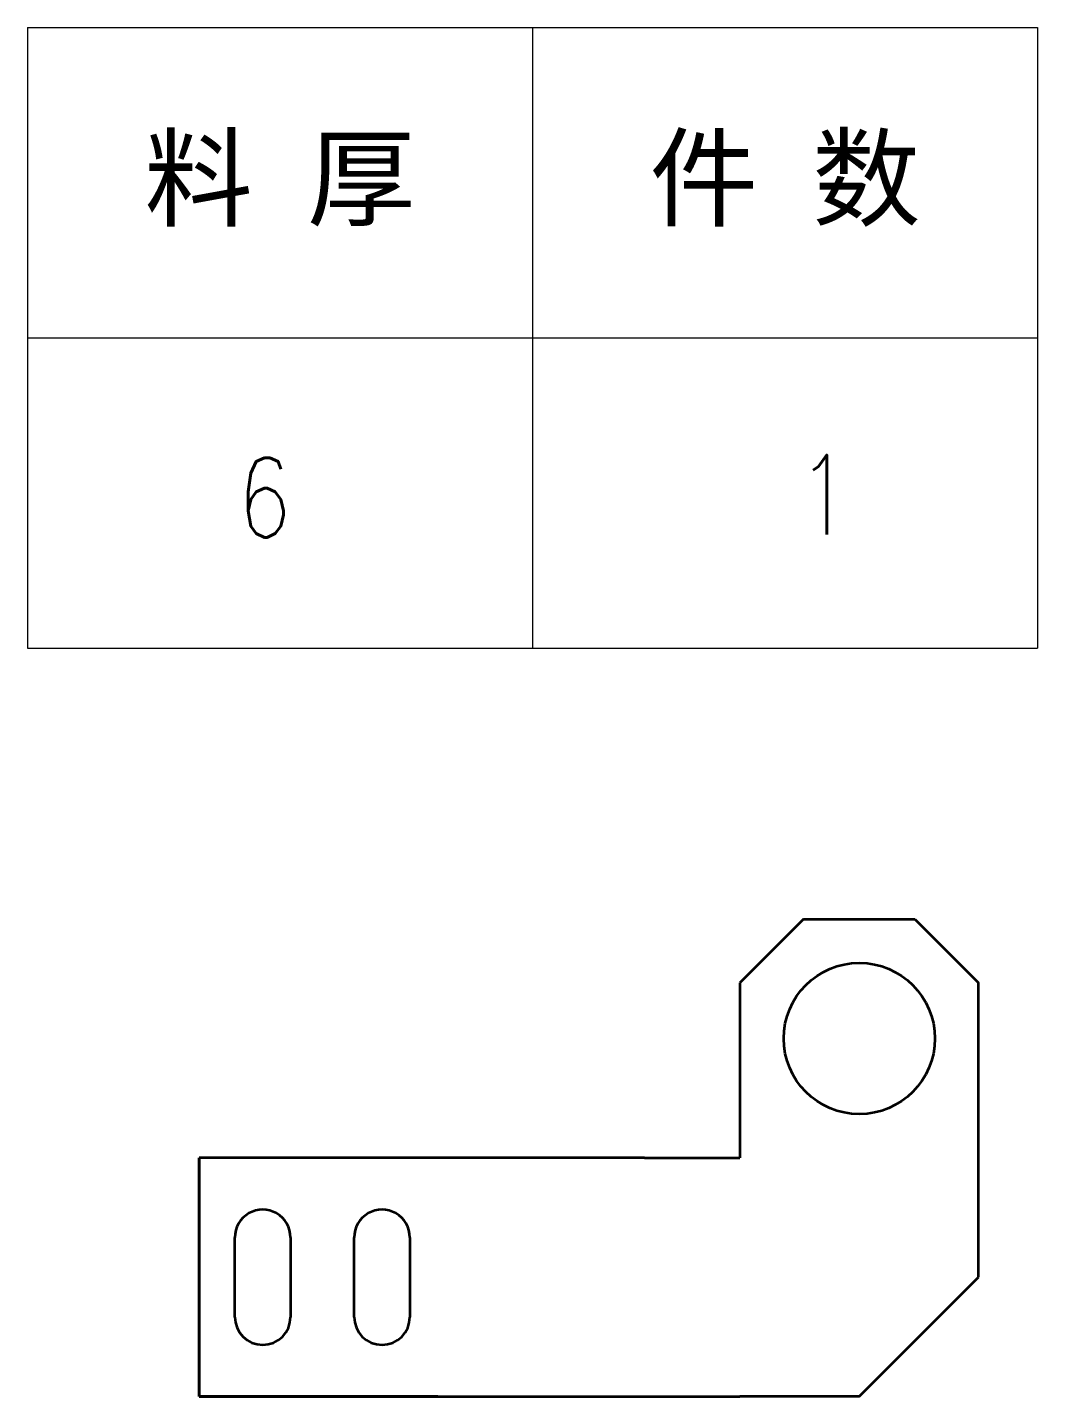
# Model space of a CAD drawing. Header units: millimetres. Extents: x 1333 to 104182, y -62119 to -5704.
# Drawn here: x 45090.1 to 45217.1, y -61357.8 to -61185.7 of the extents above; entities that cross this region are included whole.
import ezdxf
from ezdxf.enums import TextEntityAlignment as Align

# ---------------------------------------------------------------- set-up
doc = ezdxf.new("R2010")
doc.units = ezdxf.units.MM
doc.header["$LTSCALE"] = 0.5
doc.layers.add('标注线', color=3, linetype='Continuous', lineweight=18)
doc.styles.add('DIM', font='romans.shx', dxfattribs={"width": 0.8, "bigfont": 'bigfont.shx'})
doc.styles.get("Standard").update_dxf_attribs({"font": 'simplex.shx'})

# ---------------------------------------------------------------- blocks, each defined once
blk = doc.blocks.new('*T98')
at = {"color": 0, "linetype": 'ByBlock', "lineweight": -2, "transparency": 16777216}
for p, q in [((0, 0), (127, 0)), ((0, 0), (0, -78)), ((63.5, 0), (63.5, -78)), ((127, 0), (127, -78)), ((0, -39), (127, -39)), ((0, -78), (127, -78))]:
    blk.add_line(p, q, dxfattribs=at)
at = {"color": 0, "transparency": 16777216, "char_height": 10, "width": 60.5, "attachment_point": 5}
for s, insert in [('{\\fSimSun|b0|i0|c134|p2;料 厚}', (31.75, -19.5)), ('{\\fSimSun|b0|i0|c134|p2;件 数}', (95.25, -19.5))]:
    blk.add_mtext(s, dxfattribs=dict(at, insert=insert))
blk = doc.blocks.new('拆图参数')
blk.add_blockref('*T98', (-63.5, 78))
at = {"style": 'DIM', "width": 0.8}
blk.add_attdef('1', text='', height=10, dxfattribs=at).set_placement((36.65, 19.27), align=Align.MIDDLE_CENTER)
blk.add_attdef('6', text='', height=10, dxfattribs=at).set_placement((-37.13, 18.91), align=Align.MIDDLE_LEFT)

msp = doc.modelspace()

# ---------------------------------------------------------------- linework, layer by layer
at = {"lineweight": 35, "ltscale": 0.282843}
for p, q in [((45187.661, -61297.766), (45179.661, -61305.766)), ((45201.661, -61297.766), (45209.661, -61305.766))]:
    msp.add_line(p, q, dxfattribs=at)
at = {"lineweight": 35, "ltscale": 0.35}
msp.add_line((45187.661, -61297.766), (45201.661, -61297.766), dxfattribs=at)
at = {"lineweight": 35}
for p, q in [((45179.661, -61305.766), (45179.661, -61327.766)), ((45209.661, -61342.766), (45209.661, -61305.766)), ((45141.661, -61327.766), (45111.661, -61327.766)), ((45111.661, -61327.766), (45111.661, -61357.766)), ((45111.661, -61357.766), (45111.661, -61327.766)), ((45194.661, -61357.766), (45209.661, -61342.766)), ((45141.661, -61357.766), (45111.661, -61357.766))]:
    msp.add_line(p, q, dxfattribs=at)
at = {"lineweight": 35, "ltscale": 0.15}
for p, q in [((45167.661, -61327.766), (45111.661, -61327.766)), ((45111.661, -61357.766), (45167.661, -61357.766))]:
    msp.add_line(p, q, dxfattribs=at)
at = {"lineweight": 35, "ltscale": 0.3}
for p, q in [((45167.661, -61327.766), (45179.661, -61327.766)), ((45167.661, -61357.766), (45179.661, -61357.766))]:
    msp.add_line(p, q, dxfattribs=at)
at = {"lineweight": 35, "ltscale": 0.25}
for p, q in [((45116.161, -61347.766), (45116.161, -61337.766)), ((45123.161, -61337.766), (45123.161, -61347.766)), ((45131.161, -61347.766), (45131.161, -61337.766)), ((45138.161, -61337.766), (45138.161, -61347.766))]:
    msp.add_line(p, q, dxfattribs=at)
at = {"lineweight": 35, "ltscale": 0.375}
msp.add_line((45194.661, -61357.766), (45179.661, -61357.766), dxfattribs=at)
at = {"lineweight": 35}
msp.add_circle((45194.661, -61312.766), 9.5, dxfattribs=at)
for centre, start, end in [((45119.661, -61337.766), 0, 180.00001), ((45134.661, -61337.766), 0, 180.00001), ((45119.661, -61347.766), 180.00001, 0), ((45134.661, -61347.766), 180.00001, 0)]:
    msp.add_arc(centre, 3.5, start, end, dxfattribs=at)

# ---------------------------------------------------------------- block references
at = {"layer": '标注线'}
msp.add_blockref('拆图参数', (45153.578, -61263.713), dxfattribs=at).add_auto_attribs({'1': '1', '6': '6'})

doc.saveas('drawing.dxf')
